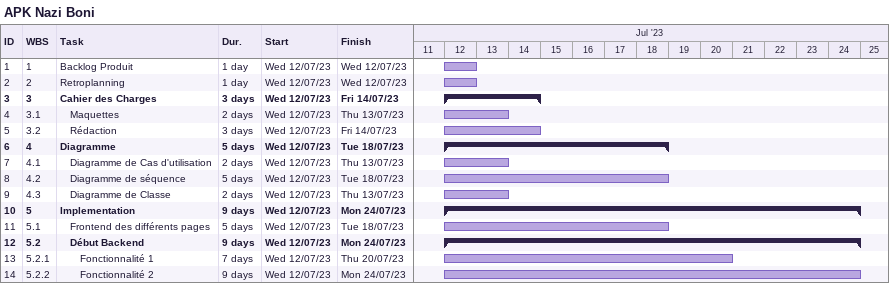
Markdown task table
APK Nazi Boni

| ID | WBS | Task | Duration | Start | Finish |
|---|---|---|---|---|---|
| 1 | 1 | Backlog Produit | 1d | 2023-07-12 | 2023-07-12 |
| 2 | 2 | Retroplanning | 1d | 2023-07-12 | 2023-07-12 |
| 3 | 3 | **Cahier des Charges** | 3d | 2023-07-12 | 2023-07-14 |
| 4 | 3.1 | Maquettes | 2d | 2023-07-12 | 2023-07-13 |
| 5 | 3.2 | Rédaction | 3d | 2023-07-12 | 2023-07-14 |
| 6 | 4 | **Diagramme** | 5d | 2023-07-12 | 2023-07-18 |
| 7 | 4.1 | Diagramme de Cas d'utilisation | 2d | 2023-07-12 | 2023-07-13 |
| 8 | 4.2 | Diagramme de séquence | 5d | 2023-07-12 | 2023-07-18 |
| 9 | 4.3 | Diagramme de Classe | 2d | 2023-07-12 | 2023-07-13 |
| 10 | 5 | **Implementation** | 9d | 2023-07-12 | 2023-07-24 |
| 11 | 5.1 | Frontend des différents pages | 5d | 2023-07-12 | 2023-07-18 |
| 12 | 5.2 | **Début Backend** | 9d | 2023-07-12 | 2023-07-24 |
| 13 | 5.2.1 | Fonctionnalité 1 | 7d | 2023-07-12 | 2023-07-20 |
| 14 | 5.2.2 | Fonctionnalité 2 | 9d | 2023-07-12 | 2023-07-24 |
